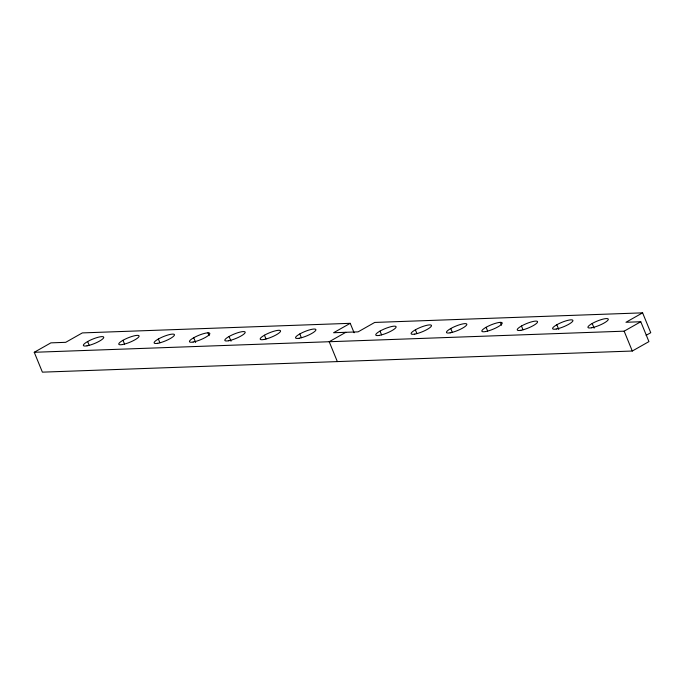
<?xml version="1.0" encoding="UTF-8"?>
<svg xmlns="http://www.w3.org/2000/svg" width="685" height="685" viewBox="0 0 685 685"><rect width="100%" height="100%" fill="white"/><g stroke="black" fill="none" stroke-linecap="round" stroke-linejoin="round"><path stroke-width="1.03" d="M646.126 335.333L650.75 332.713L642.607 312.848L625.97 322.275L640.783 321.744L648.935 341.609L632.298 351.028L42.393 372.152L34.25 352.287L50.887 342.86L65.7 342.329L82.337 332.91L350.223 323.32L354.102 332.773M350.223 323.32L333.586 332.739L358.084 331.865L374.721 322.438L642.607 312.848M345.831 332.302L329.202 341.729L337.345 361.594M34.25 352.287L624.155 331.172L640.783 321.744M624.155 331.172L632.298 351.028M592.191 323.483L594.126 328.209M556.828 324.75L558.763 329.476M521.465 326.017L523.015 329.802M500.341 322.352L501.506 325.195M486.102 327.284L487.651 331.069M450.739 328.552L452.288 332.328M415.375 329.81L416.925 333.595M380.012 331.078L381.562 334.862M299.807 333.955L301.357 337.731M264.444 335.213L265.994 338.998M229.081 336.481L231.016 341.216M207.957 332.824L209.122 335.659M193.718 337.748L195.653 342.474M158.355 339.015L159.905 342.8M122.992 340.282L124.542 344.067M87.629 341.55L89.178 345.334M87.055 345.831A10.994 2.38 -22.3 0 0 103.632 337.851A10.994 2.38 -22.3 0 0 89.983 340.317A10.994 2.38 -22.3 0 0 87.055 345.831M485.528 331.566A10.994 2.38 -22.3 0 0 502.096 323.585A10.994 2.38 -22.3 0 0 488.456 326.051A10.994 2.38 -22.3 0 0 485.528 331.566M414.802 334.1A10.994 2.38 -22.3 0 0 431.37 326.12A10.994 2.38 -22.3 0 0 417.73 328.586A10.994 2.38 -22.3 0 0 414.802 334.1M263.871 339.503A10.994 2.38 -22.3 0 0 280.439 331.523A10.994 2.38 -22.3 0 0 266.799 333.989A10.994 2.38 -22.3 0 0 263.871 339.503M591.617 327.772A10.994 2.38 -22.3 0 0 608.186 319.792A10.994 2.38 -22.3 0 0 594.546 322.258A10.994 2.38 -22.3 0 0 591.617 327.772M556.254 329.031A10.994 2.38 -22.3 0 0 572.823 321.051A10.994 2.38 -22.3 0 0 559.183 323.525A10.994 2.38 -22.3 0 0 556.254 329.031M520.891 330.298A10.994 2.38 -22.3 0 0 537.46 322.318A10.994 2.38 -22.3 0 0 523.819 324.793A10.994 2.38 -22.3 0 0 520.891 330.298M450.165 332.833A10.994 2.38 -22.3 0 0 466.733 324.853A10.994 2.38 -22.3 0 0 453.093 327.319A10.994 2.38 -22.3 0 0 450.165 332.833M379.439 335.367A10.994 2.38 -22.3 0 0 396.007 327.387A10.994 2.38 -22.3 0 0 382.367 329.853A10.994 2.38 -22.3 0 0 379.439 335.367M157.781 343.296A10.994 2.38 -22.3 0 0 174.35 335.325A10.994 2.38 -22.3 0 0 160.71 337.791A10.994 2.38 -22.3 0 0 157.781 343.296M122.418 344.564A10.994 2.38 -22.3 0 0 138.995 336.583A10.994 2.38 -22.3 0 0 125.346 339.058A10.994 2.38 -22.3 0 0 122.418 344.564M228.507 340.77A10.994 2.38 -22.3 0 0 245.076 332.79A10.994 2.38 -22.3 0 0 231.436 335.256A10.994 2.38 -22.3 0 0 228.507 340.77M193.144 342.038A10.994 2.38 -22.3 0 0 209.713 334.057A10.994 2.38 -22.3 0 0 196.073 336.523A10.994 2.38 -22.3 0 0 193.144 342.038M299.234 338.236A10.994 2.38 -22.3 0 0 315.802 330.256A10.994 2.38 -22.3 0 0 302.162 332.722A10.994 2.38 -22.3 0 0 299.234 338.236"/></g></svg>
